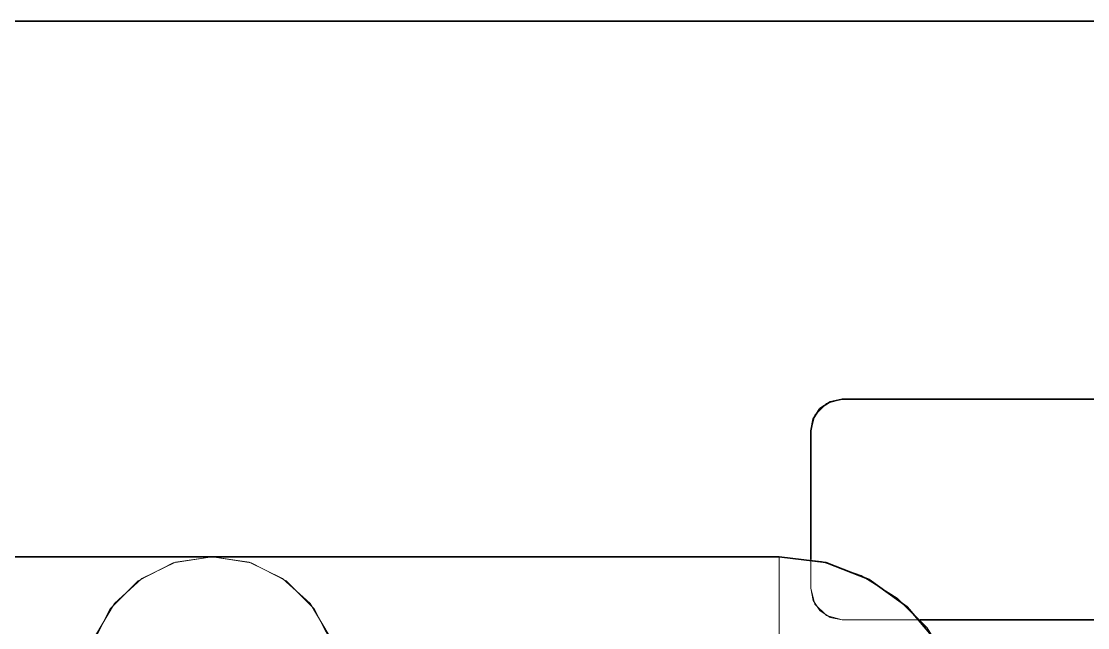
# Model space of a CAD drawing. Extents: x -442948 to -439736, y 420528 to 424220.
# Drawn here: x -442372.18 to -442338.33, y 423949.51 to 423968.76 of the extents above; entities that cross this region are included whole.
import ezdxf

# ---------------------------------------------------------------- set-up
doc = ezdxf.new("R2010")
doc.units = 0
doc.linetypes.add('DASHED2', pattern=[9.525, 6.35, -3.175])
for name, color, linetype, lineweight in [('GIZLI', 8, 'DASHED2', 18), ('GORUNEN', 7, 'Continuous', 35), ('TEGET', 8, 'Continuous', 18)]:
    doc.layers.add(name, color=color, linetype=linetype, lineweight=lineweight)

msp = doc.modelspace()

# ---------------------------------------------------------------- linework, layer by layer
at = {"layer": 'GIZLI', "color": 6}
for points in [[(-442477.111, 423968.76), (-442327.13, 423968.76)], [(-442346.121, 423956.76), (-442346.621, 423956.626), (-442346.987, 423956.26), (-442347.121, 423955.76)], [(-442313.121, 423956.76), (-442346.121, 423956.76)], [(-442347.121, 423955.76), (-442347.121, 423950.76)], [(-442347.121, 423950.76), (-442347.121, 423951.676)], [(-442347.121, 423950.76), (-442346.987, 423950.26), (-442346.621, 423949.894), (-442346.121, 423949.76)], [(-442347.121, 423950.76), (-442347.044, 423950.376), (-442346.828, 423950.053), (-442346.504, 423949.836), (-442346.121, 423949.76)], [(-442346.121, 423949.76), (-442313.121, 423949.76)], [(-442346.121, 423949.76), (-442343.648, 423949.76)]]:
    msp.add_lwpolyline(points, dxfattribs=at)
at = {"layer": 'GIZLI', "color": 3}
for points in [[(-442348.121, 423951.76), (-442374.121, 423951.76)], [(-442342.121, 423945.76), (-442342.271, 423947.095), (-442342.715, 423948.363), (-442343.43, 423949.501), (-442344.38, 423950.451), (-442345.517, 423951.165), (-442346.785, 423951.609), (-442348.121, 423951.76)]]:
    msp.add_lwpolyline(points, dxfattribs=at)
at = {"layer": 'GIZLI'}
for points in [[(-442362.121, 423947.76), (-442362.316, 423948.996), (-442362.885, 423950.111), (-442363.769, 423950.996), (-442364.885, 423951.564), (-442366.121, 423951.76), (-442367.357, 423951.564), (-442368.472, 423950.996), (-442369.357, 423950.111), (-442369.925, 423948.996), (-442370.121, 423947.76)], [(-442362.413, 423949.26), (-442363.013, 423950.278), (-442363.885, 423951.076), (-442364.952, 423951.585), (-442366.121, 423951.76), (-442367.29, 423951.585), (-442368.357, 423951.076), (-442369.228, 423950.278), (-442369.829, 423949.26)]]:
    msp.add_lwpolyline(points, dxfattribs=at)
at = {"layer": 'GORUNEN', "color": 6}
for points in [[(-442477.111, 423968.76), (-442327.13, 423968.76)], [(-442346.121, 423956.76), (-442346.504, 423956.683), (-442346.828, 423956.467), (-442347.044, 423956.143), (-442347.121, 423955.76)], [(-442346.121, 423956.76), (-442313.121, 423956.76)], [(-442347.121, 423951.676), (-442347.121, 423955.76)], [(-442343.648, 423949.76), (-442313.121, 423949.76)]]:
    msp.add_lwpolyline(points, dxfattribs=at)
at = {"layer": 'GORUNEN', "color": 3}
for points in [[(-442348.121, 423951.76), (-442374.121, 423951.76)], [(-442342.141, 423946.26), (-442342.447, 423947.711), (-442343.099, 423949.044), (-442344.059, 423950.176), (-442345.266, 423951.037), (-442346.648, 423951.576), (-442348.121, 423951.76)]]:
    msp.add_lwpolyline(points, dxfattribs=at)
at = {"layer": 'TEGET'}
msp.add_lwpolyline([(-442348.121, 423951.76), (-442348.121, 423949.26)], dxfattribs=at)

doc.saveas('drawing.dxf')
